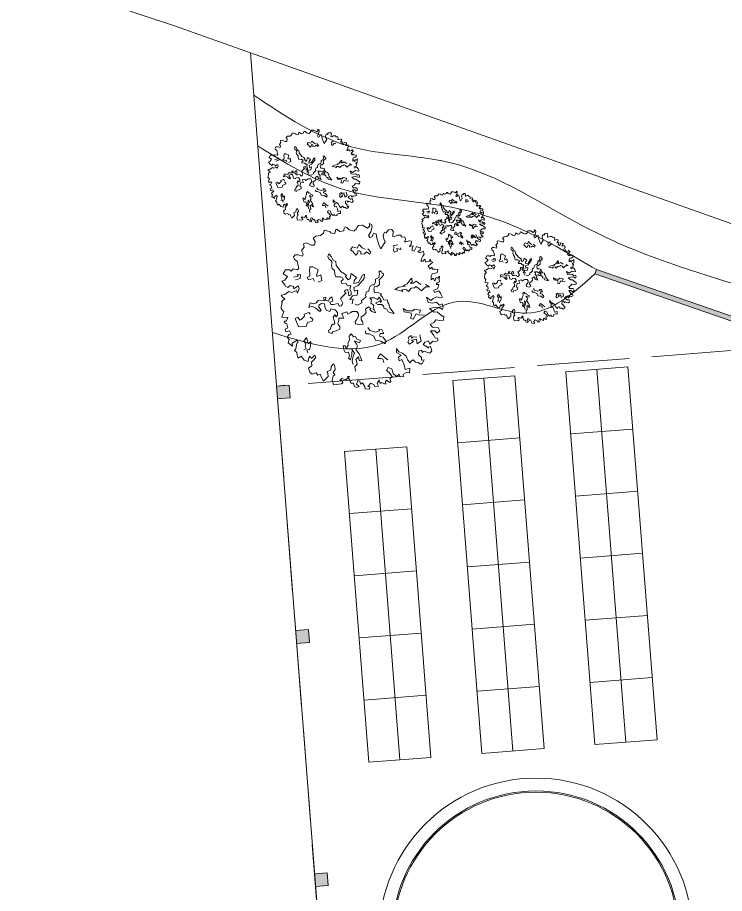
# Model space of a CAD drawing. Header units: metres. Extents: x -48 to 2360, y -1392 to 453.
# Drawn here: x 770.73 to 798.42, y 366.1 to 400.39 of the extents above; entities that cross this region are included whole.
import ezdxf

# ---------------------------------------------------------------- set-up
doc = ezdxf.new("R2010")
doc.units = ezdxf.units.M
doc.linetypes.add('ACAD_ISO02W100', pattern=[15, 12, -3])
doc.layers.get('0').update_dxf_attribs({"color": 200})
doc.layers.add('caminos', color=213, linetype='Continuous', lineweight=9, transparency=0.5)
doc.layers.add('JARDINERAS', color=93, linetype='Continuous', lineweight=5, transparency=0.4)
for name, color, linetype, lineweight in [('MURETE', 31, 'Continuous', 13), ('MUROS', 31, 'Continuous', 9), ('PECES', 121, 'Continuous', 9), ('proyecciones nuevas', 170, 'ACAD_ISO02W100', 13), ('trazo', 7, 'Continuous', 18)]:
    doc.layers.add(name, color=color, linetype=linetype, lineweight=lineweight)
doc.layers.add('Vegetación-h', color=7, linetype='Continuous', lineweight=5, true_color=0x5f7f00, transparency=0.5)

# ---------------------------------------------------------------- blocks, each defined once
blk = doc.blocks.new('arb29')
at = {"layer": 'Vegetación-h', "linetype": 'Continuous'}
for points in [[(1.833, -0.001), (1.929, -0.073), (1.976, -0.118), (2.022, -0.099), (2.061, -0.145), (2.008, -0.196), (1.95, -0.203), (1.91, -0.281), (1.857, -0.222), (1.793, -0.275), (1.774, -0.339), (1.91, -0.373), (1.878, -0.373), (1.942, -0.326), (2.001, -0.411), (1.976, -0.47), (1.905, -0.477), (1.846, -0.47), (1.812, -0.517), (1.78, -0.47), (1.727, -0.504), (1.748, -0.587), (1.833, -0.626), (1.852, -0.679), (1.905, -0.653), (1.897, -0.73), (1.865, -0.764), (1.799, -0.751), (1.74, -0.764), (1.676, -0.73), (1.644, -0.764), (1.636, -0.815), (1.565, -0.778), (1.5, -0.706), (1.402, -0.672), (1.317, -0.666), (1.245, -0.613), (1.277, -0.698), (1.389, -0.725), (1.349, -0.778), (1.389, -0.855), (1.434, -0.81), (1.525, -0.9), (1.578, -0.991), (1.663, -0.927), (1.695, -1.031), (1.631, -1.044), (1.565, -1.11), (1.597, -1.148), (1.525, -1.182), (1.487, -1.135), (1.447, -1.201), (1.357, -1.161), (1.291, -1.071), (1.206, -1.076), (1.192, -1.148), (1.264, -1.169), (1.37, -1.246), (1.323, -1.286), (1.362, -1.345), (1.349, -1.377), (1.264, -1.35), (1.259, -1.39), (1.277, -1.435), (1.232, -1.435), (1.179, -1.435), (1.155, -1.462), (1.109, -1.403), (1.096, -1.488), (1.141, -1.533), (1.07, -1.566), (1.043, -1.533), (0.958, -1.526), (0.919, -1.619), (0.966, -1.611), (0.977, -1.658), (0.881, -1.683), (0.854, -1.637), (0.783, -1.579), (0.75, -1.619), (0.716, -1.56), (0.665, -1.566), (0.665, -1.645), (0.737, -1.677), (0.698, -1.717), (0.639, -1.709), (0.599, -1.651), (0.541, -1.67), (0.495, -1.611), (0.424, -1.552), (0.463, -1.539), (0.41, -1.637), (0.32, -1.637), (0.293, -1.69), (0.339, -1.677), (0.371, -1.722), (0.352, -1.749), (0.189, -1.826), (0.131, -1.741), (0.123, -1.651), (0.144, -1.611), (0.091, -1.573), (0.11, -1.494), (0.085, -1.43), (0.038, -1.39), (0.006, -1.462), (0.025, -1.539), (-0.039, -1.592), (-0.013, -1.632), (0.014, -1.69), (-0.047, -1.826), (-0.111, -1.762), (-0.164, -1.704), (-0.209, -1.741), (-0.255, -1.704), (-0.332, -1.755), (-0.398, -1.736), (-0.451, -1.658), (-0.398, -1.586), (-0.43, -1.515), (-0.398, -1.435), (-0.379, -1.377), (-0.417, -1.345), (-0.462, -1.435), (-0.502, -1.396), (-0.523, -1.443), (-0.51, -1.526), (-0.6, -1.526), (-0.691, -1.462), (-0.744, -1.526), (-0.783, -1.467), (-0.808, -1.416), (-0.874, -1.39), (-0.855, -1.35), (-0.867, -1.265), (-0.874, -1.22), (-0.855, -1.201), (-0.893, -1.156), (-0.972, -1.254), (-0.946, -1.312), (-1.063, -1.278), (-1.063, -1.201), (-1.122, -1.169), (-1.103, -1.097), (-1.057, -1.076), (-1.116, -1.018), (-1.18, -1.063), (-1.188, -1.063), (-1.225, -1.012), (-1.174, -0.967), (-1.225, -0.887), (-1.265, -0.895), (-1.297, -0.855), (-1.259, -0.836), (-1.252, -0.751), (-1.377, -0.783), (-1.377, -0.719), (-1.377, -0.653), (-1.414, -0.64), (-1.454, -0.613), (-1.462, -0.581), (-1.48, -0.477), (-1.499, -0.464), (-1.486, -0.451), (-1.448, -0.379), (-1.52, -0.36), (-1.552, -0.334), (-1.48, -0.294), (-1.414, -0.196), (-1.35, -0.196), (-1.265, -0.124), (-1.22, -0.171), (-1.22, -0.065), (-1.265, -0.014), (-1.331, -0.105), (-1.356, -0.065), (-1.435, -0.065), (-1.462, -0.124), (-1.526, -0.112), (-1.552, -0.086), (-1.637, -0.033), (-1.579, 0.007), (-1.552, 0.103), (-1.664, 0.129), (-1.643, 0.233), (-1.558, 0.26), (-1.513, 0.247), (-1.486, 0.305), (-1.39, 0.318), (-1.377, 0.364), (-1.403, 0.403), (-1.462, 0.494), (-1.526, 0.515), (-1.565, 0.56), (-1.545, 0.613), (-1.486, 0.632), (-1.382, 0.638), (-1.39, 0.691), (-1.448, 0.749), (-1.414, 0.84), (-1.454, 0.906), (-1.395, 0.946), (-1.284, 0.933), (-1.212, 0.957), (-1.225, 1.037), (-1.292, 1.088), (-1.252, 1.154), (-1.154, 1.199), (-1.108, 1.271), (-1.122, 1.337), (-0.978, 1.35), (-0.972, 1.324), (-0.874, 1.343), (-0.874, 1.382), (-0.88, 1.433), (-0.861, 1.447), (-0.855, 1.447), (-0.783, 1.422), (-0.704, 1.467), (-0.712, 1.492), (-0.704, 1.558), (-0.664, 1.558), (-0.6, 1.526), (-0.483, 1.532), (-0.483, 1.552), (-0.451, 1.598), (-0.457, 1.63), (-0.438, 1.683), (-0.353, 1.721), (-0.228, 1.688), (-0.196, 1.76), (-0.228, 1.8), (-0.17, 1.8), (-0.143, 1.755), (-0.13, 1.636), (-0.151, 1.545), (-0.111, 1.513), (-0.071, 1.539), (-0.058, 1.63), (-0.007, 1.636), (0.038, 1.552), (0.157, 1.396), (0.203, 1.356), (0.24, 1.532), (0.189, 1.585), (0.15, 1.656), (0.157, 1.734), (0.195, 1.728)], [(0.195, 1.728), (0.227, 1.806), (0.293, 1.838), (0.346, 1.8), (0.346, 1.755), (0.359, 1.702), (0.392, 1.702), (0.45, 1.76), (0.528, 1.787), (0.541, 1.755), (0.573, 1.755), (0.613, 1.779), (0.652, 1.728), (0.645, 1.675), (0.671, 1.683), (0.743, 1.728), (0.788, 1.734), (0.801, 1.675), (0.783, 1.611), (0.854, 1.649), (0.86, 1.552), (0.913, 1.545), (0.926, 1.611), (0.926, 1.662), (0.998, 1.656), (1.017, 1.67), (1.03, 1.611), (0.998, 1.558), (1.049, 1.558), (1.102, 1.611), (1.141, 1.558), (1.128, 1.505), (1.128, 1.454), (1.121, 1.388), (1.168, 1.401), (1.192, 1.454), (1.24, 1.401), (1.298, 1.447), (1.317, 1.492), (1.336, 1.454), (1.381, 1.454), (1.349, 1.396), (1.317, 1.337), (1.376, 1.29), (1.402, 1.343), (1.421, 1.297), (1.48, 1.324), (1.538, 1.337), (1.551, 1.278), (1.506, 1.225), (1.453, 1.199), (1.453, 1.14), (1.48, 1.069), (1.506, 1.122), (1.559, 1.069), (1.559, 1.148), (1.61, 1.167), (1.623, 1.207), (1.644, 1.135), (1.663, 1.088), (1.623, 1.05), (1.617, 1.01), (1.668, 1.029), (1.676, 0.965), (1.676, 0.925), (1.636, 0.899), (1.604, 0.866), (1.636, 0.827), (1.676, 0.866), (1.716, 0.893), (1.78, 0.848), (1.838, 0.789), (1.812, 0.768), (1.708, 0.755), (1.655, 0.696), (1.617, 0.638), (1.506, 0.677), (1.578, 0.574), (1.676, 0.592), (1.748, 0.638), (1.833, 0.6), (1.878, 0.651), (1.923, 0.592), (1.923, 0.534), (1.846, 0.547), (1.767, 0.534), (1.65, 0.456), (1.767, 0.417), (1.833, 0.443), (1.969, 0.39), (2.001, 0.398), (2.022, 0.318), (1.95, 0.281), (1.865, 0.267), (1.838, 0.196), (1.78, 0.129), (1.846, 0.09), (1.969, 0.124), (2.022, 0.065), (1.982, -0.001), (1.918, 0.031), (1.833, -0.001)], [(0.528, 1.559), (0.437, 1.507), (0.469, 1.475), (0.469, 1.422), (0.508, 1.382), (0.561, 1.435), (0.535, 1.475), (0.619, 1.487), (0.6, 1.52)], [(-0.124, 1.233), (-0.195, 1.246), (-0.286, 1.291), (-0.3, 1.2), (-0.404, 1.194), (-0.424, 1.115), (-0.365, 1.096), (-0.281, 1.044), (-0.254, 1.089), (-0.261, 1.161), (-0.202, 1.155), (-0.182, 1.096), (-0.104, 1.135), (-0.078, 1.187), (0.007, 1.167), (0.013, 1.214), (-0.072, 1.259)], [(0.059, 0.013), (0.118, 0.013), (0.189, 0.091), (0.17, 0.137), (0.202, 0.189), (0.235, 0.248), (0.215, 0.28), (0.209, 0.352), (0.254, 0.384), (0.241, 0.436), (0.248, 0.502), (0.287, 0.541), (0.32, 0.554), (0.326, 0.626), (0.306, 0.685), (0.365, 0.744), (0.352, 0.815), (0.326, 0.861), (0.352, 0.894), (0.372, 0.887), (0.404, 0.848), (0.424, 0.867), (0.444, 0.822), (0.424, 0.769), (0.385, 0.697), (0.411, 0.652), (0.431, 0.6), (0.392, 0.535), (0.34, 0.522), (0.34, 0.463), (0.385, 0.391), (0.451, 0.418), (0.535, 0.418), (0.528, 0.384), (0.574, 0.359), (0.633, 0.313), (0.705, 0.332), (0.73, 0.286), (0.769, 0.254), (0.809, 0.189), (0.946, 0.104), (0.9, 0.091), (0.809, 0.091), (0.757, 0.137), (0.698, 0.13), (0.672, 0.175), (0.619, 0.202), (0.535, 0.17), (0.476, 0.182), (0.515, 0.215), (0.555, 0.261), (0.58, 0.234), (0.594, 0.268), (0.515, 0.332), (0.496, 0.274), (0.417, 0.286), (0.32, 0.254), (0.372, 0.215), (0.378, 0.157), (0.463, 0.118), (0.469, 0.046), (0.503, 0.032), (0.548, -0.02), (0.463, -0.02), (0.404, 0.007), (0.424, 0.026), (0.359, 0.052), (0.313, -0.02), (0.352, -0.079), (0.333, -0.144), (0.281, -0.209), (0.3, -0.274), (0.34, -0.294), (0.372, -0.346), (0.313, -0.385), (0.209, -0.392), (0.183, -0.346), (0.202, -0.306), (0.222, -0.215), (0.202, -0.163), (0.15, -0.124), (0.052, -0.163), (0.027, -0.19), (-0.02, -0.249), (-0.059, -0.209), (-0.15, -0.274), (-0.118, -0.313), (-0.072, -0.359), (-0.176, -0.399), (-0.163, -0.451), (-0.163, -0.515), (-0.137, -0.542), (-0.098, -0.555), (-0.078, -0.62), (-0.143, -0.678), (-0.209, -0.724), (-0.215, -0.771), (-0.286, -0.771), (-0.306, -0.718), (-0.274, -0.685), (-0.281, -0.62), (-0.267, -0.567), (-0.241, -0.562), (-0.229, -0.522), (-0.261, -0.476), (-0.306, -0.418), (-0.286, -0.353), (-0.248, -0.385), (-0.229, -0.346), (-0.248, -0.288), (-0.313, -0.249), (-0.411, -0.261), (-0.417, -0.326), (-0.502, -0.32), (-0.554, -0.249), (-0.58, -0.202), (-0.646, -0.215), (-0.691, -0.268), (-0.678, -0.313), (-0.606, -0.353), (-0.626, -0.392), (-0.73, -0.353), (-0.828, -0.34), (-0.88, -0.392), (-0.887, -0.281), (-0.808, -0.274), (-0.763, -0.242), (-0.737, -0.177), (-0.606, -0.138), (-0.646, -0.079), (-0.599, -0.052), (-0.587, -0.118), (-0.515, -0.118), (-0.515, -0.052), (-0.483, 0), (-0.424, -0.085), (-0.483, -0.124), (-0.443, -0.17), (-0.385, -0.15), (-0.3, -0.098), (-0.261, -0.144), (-0.215, -0.124), (-0.209, -0.085), (-0.202, -0.052), (-0.286, 0.026), (-0.261, 0.078), (-0.209, 0.182), (-0.254, 0.195), (-0.241, 0.241), (-0.202, 0.268), (-0.156, 0.202), (-0.13, 0.143), (-0.091, 0.182), (-0.111, 0.234), (-0.156, 0.286), (-0.163, 0.372), (-0.229, 0.345), (-0.274, 0.384), (-0.378, 0.352), (-0.397, 0.391), (-0.365, 0.443), (-0.385, 0.47), (-0.443, 0.483), (-0.542, 0.443), (-0.58, 0.495), (-0.613, 0.567), (-0.672, 0.593), (-0.717, 0.658), (-0.717, 0.717), (-0.75, 0.75), (-0.815, 0.769), (-0.855, 0.815), (-0.848, 0.874), (-0.776, 0.835), (-0.717, 0.776), (-0.652, 0.763), (-0.613, 0.685), (-0.463, 0.587), (-0.378, 0.574), (-0.326, 0.547), (-0.339, 0.522), (-0.261, 0.47), (-0.229, 0.515), (-0.241, 0.626), (-0.104, 0.581), (-0.13, 0.495), (-0.118, 0.436), (-0.026, 0.489), (0.007, 0.672), (0.039, 0.704), (0.065, 0.613), (-0.007, 0.424), (-0.084, 0.352), (-0.046, 0.28), (0.02, 0.326), (0.039, 0.215), (-0.052, 0.17), (-0.084, 0.071), (-0.013, 0.104), (-0.007, 0.039), (0, 0)], [(1.291, 0.901), (1.174, 0.933), (1.122, 0.867), (1.063, 0.848), (1.089, 0.894), (1.057, 0.965), (1.037, 0.919), (1.004, 0.815), (0.939, 0.756), (0.985, 0.75), (0.855, 0.685), (0.782, 0.606), (0.861, 0.613), (0.966, 0.62), (0.932, 0.652), (1.024, 0.692), (1.082, 0.665), (1.122, 0.75), (1.187, 0.783), (1.206, 0.822), (1.272, 0.808), (1.35, 0.769), (1.376, 0.815), (1.415, 0.887), (1.494, 0.913), (1.39, 0.933)], [(-0.87, 0.204), (-0.804, 0.27), (-0.87, 0.379), (-0.935, 0.314), (-0.956, 0.336), (-0.956, 0.467), (-1.089, 0.488), (-1.154, 0.467), (-1.132, 0.379), (-1.11, 0.336), (-1.089, 0.27), (-1.132, 0.226), (-1.089, 0.183), (-1.001, 0.248), (-0.956, 0.204)], [(-1.422, 0.137), (-1.331, 0.189), (-1.363, 0.215), (-1.291, 0.234), (-1.272, 0.157), (-1.363, 0.091)], [(1.472, 0.291), (1.472, 0.357), (1.341, 0.336), (1.319, 0.291), (1.188, 0.248), (1.1, 0.27), (1.144, 0.204), (1.297, 0.226), (1.319, 0.183), (1.319, 0.117), (1.384, 0.117), (1.407, 0.248), (1.494, 0.248), (1.582, 0.291)], [(1.585, -0.229), (1.513, -0.249), (1.487, -0.288), (1.461, -0.235), (1.408, -0.301), (1.447, -0.333), (1.435, -0.399), (1.487, -0.431), (1.553, -0.346), (1.501, -0.333), (1.598, -0.274), (1.644, -0.365), (1.709, -0.281), (1.637, -0.163)], [(0.496, -0.385), (0.555, -0.431), (0.685, -0.424), (0.764, -0.365), (0.737, -0.34), (0.802, -0.32), (0.874, -0.392), (0.796, -0.418), (0.802, -0.483), (0.887, -0.476), (0.978, -0.542), (0.978, -0.601), (0.868, -0.574), (0.744, -0.594), (0.685, -0.522), (0.567, -0.503), (0.496, -0.529), (0.469, -0.47)], [(-0.804, -0.519), (-0.848, -0.496), (-0.935, -0.562), (-0.913, -0.605), (-0.956, -0.693), (-0.979, -0.715), (-1.044, -0.671), (-1.089, -0.715), (-0.956, -0.869), (-0.804, -0.803), (-0.804, -0.715), (-0.717, -0.65), (-0.717, -0.605), (-0.782, -0.584)], [(0.548, -1.384), (0.508, -1.298), (0.535, -1.234), (0.503, -1.168), (0.476, -1.136), (0.515, -1.064), (0.555, -1.136), (0.607, -1.123), (0.567, -1.064), (0.503, -0.992), (0.398, -0.927), (0.411, -0.848), (0.378, -0.809), (0.313, -0.757), (0.431, -0.764), (0.437, -0.705), (0.34, -0.698), (0.3, -0.66), (0.261, -0.678), (0.195, -0.633), (0.17, -0.698), (0.202, -0.776), (0.189, -0.855), (0.209, -0.894), (0.195, -0.973), (0.15, -0.927), (0.111, -0.946), (0.15, -1.012), (0.202, -1.07), (0.267, -1.037), (0.313, -1.109), (0.313, -1.161), (0.365, -1.181), (0.352, -1.064), (0.326, -0.953), (0.398, -1.012), (0.392, -1.089), (0.411, -1.2), (0.456, -1.259)], [(1.144, -0.912), (1.078, -0.89), (0.947, -0.846), (0.926, -0.912), (0.926, -0.956), (0.991, -0.934), (1.034, -0.934), (1.078, -1)], [(-0.685, -1.311), (-0.646, -1.266), (-0.678, -1.227), (-0.685, -1.161), (-0.744, -1.129), (-0.717, -1.037), (-0.665, -1.103), (-0.633, -1.155), (-0.599, -1.089), (-0.567, -1.188), (-0.567, -1.259), (-0.619, -1.286), (-0.574, -1.345)]]:
    blk.add_lwpolyline(points, dxfattribs=at)

msp = doc.modelspace()

# ---------------------------------------------------------------- hatches: boundary and pattern name
at = {"layer": 'MUROS', "ltscale": 7, "transparency": 33554687}
h = msp.add_hatch(color=256, dxfattribs=at)
h.dxf.hatch_style = 1
h.paths.add_polyline_path([(828.237, 356.235), (822.753, 358.124), (822.704, 357.983), (828.046, 356.142), (827.932, 355.811), (828.074, 355.763)])
h.paths.add_polyline_path([(821.617, 358.357), (821.759, 358.308), (821.808, 358.45), (817.884, 359.802), (816.744, 356.493), (816.886, 356.444), (817.977, 359.611), (821.475, 358.406), (820.384, 355.239), (820.526, 355.19)])
h.paths.add_polyline_path([(821.38, 353.679), (820.151, 354.102), (820.2, 354.244), (820.058, 354.293), (820.009, 354.151), (816.511, 355.356), (816.56, 355.498), (816.418, 355.547), (816.321, 355.263), (821.332, 353.537)])
h.paths.add_polyline_path([(820.192, 350.228), (815.322, 351.905), (815.518, 352.473), (815.376, 352.522), (815.132, 351.812), (820.143, 350.086)])
h.paths.add_polyline_path([(825.778, 349.097), (825.636, 349.146), (825.392, 348.437), (822.083, 349.577), (822.034, 349.435), (825.485, 348.246)])
h.paths.add_polyline_path([(826.592, 351.461), (826.45, 351.509), (826.287, 351.037), (826.429, 350.988)])
h.paths.add_polyline_path([(824.592, 345.655), (820.196, 347.17), (820.147, 347.028), (824.402, 345.562), (824.544, 345.515)])
h.paths.add_polyline_path([(819.25, 347.496), (814.239, 349.222), (813.959, 348.409), (814.101, 348.36), (814.332, 349.031), (819.201, 347.354)])
h.paths.add_polyline_path([(818.596, 345.595), (813.726, 347.273), (813.775, 347.414), (813.633, 347.463), (813.536, 347.18), (818.547, 345.453)])
h.paths.add_polyline_path([(817.407, 342.144), (812.538, 343.822), (812.733, 344.389), (812.591, 344.438), (812.347, 343.729), (817.358, 342.002)])
h.paths.add_polyline_path([(822.993, 341.013), (822.851, 341.062), (822.607, 340.353), (819.298, 341.493), (819.249, 341.351), (822.7, 340.162)])
h.paths.add_polyline_path([(823.368, 342.1), (823.226, 342.149), (823.177, 342.007), (823.319, 341.959)])
h.paths.add_polyline_path([(846.492, 366.755), (841.292, 368.546), (841.244, 368.404), (846.444, 366.613)])
h.paths.add_polyline_path([(867.72, 364.924), (857.32, 368.507), (857.26, 368.334), (867.484, 364.812), (867.661, 364.752)])
h.paths.add_polyline_path([(856.847, 368.67), (855.429, 369.159), (855.369, 368.985), (856.787, 368.497)])
h.paths.add_polyline_path([(870.556, 363.947), (868.193, 364.762), (868.133, 364.588), (870.497, 363.774)])
h.paths.add_polyline_path([(881.449, 354.436), (881.307, 354.485), (878.671, 346.833), (878.813, 346.785)])
h.paths.add_polyline_path([(883.83, 345.046), (883.682, 345.07), (881.475, 331.426, -0.006774), (881.627, 331.429)])
h.paths.add_polyline_path([(799.15, 388.546), (793.402, 390.526), (793.342, 390.353), (799.091, 388.372)])
h.paths.add_polyline_path([(803.918, 379.671), (803.912, 379.75), (802.367, 379.63), (802.373, 379.55)])
h.paths.add_polyline_path([(803.834, 380.747), (803.828, 380.827), (802.283, 380.707), (802.289, 380.627)])
h.paths.add_polyline_path([(803.75, 381.824), (803.744, 381.904), (802.199, 381.783), (802.205, 381.704)])
h.paths.add_polyline_path([(803.666, 382.901), (803.66, 382.981), (802.115, 382.86), (802.121, 382.78)])
h.paths.add_polyline_path([(806.043, 382.003), (806.037, 382.083), (804.492, 381.962), (804.498, 381.882)])
h.paths.add_polyline_path([(805.959, 383.08), (805.953, 383.159), (804.408, 383.039), (804.414, 382.959)])
h = msp.add_hatch(color=256, dxfattribs=at)
h.dxf.hatch_style = 1
h.paths.add_polyline_path([(809.786, 369.204), (809.637, 369.192), (809.652, 368.993), (809.802, 369.005)])
h.paths.add_polyline_path([(809.637, 369.192), (809.587, 369.188), (809.603, 368.989), (809.652, 368.993)])
h.paths.add_polyline_path([(800.841, 368.506), (800.641, 368.491), (800.657, 368.291), (800.856, 368.307)])
h.paths.add_polyline_path([(800.657, 368.291), (800.158, 368.252), (800.197, 367.754), (800.696, 367.793)])
h.paths.add_polyline_path([(799.914, 377.814), (799.416, 377.775), (799.454, 377.277), (799.953, 377.316)])
h.paths.add_polyline_path([(799.167, 387.393), (798.668, 387.354), (798.707, 386.856), (799.206, 386.895)])
h.paths.add_polyline_path([(781.375, 386.005), (780.877, 385.966), (780.916, 385.468), (781.414, 385.507)])
h.paths.add_polyline_path([(782.123, 376.427), (781.624, 376.388), (781.663, 375.889), (782.161, 375.928)])
h.paths.add_polyline_path([(782.865, 366.904), (782.367, 366.865), (782.406, 366.366), (782.904, 366.405)])
h.paths.add_polyline_path([(801.66, 355.434), (801.161, 355.395), (801.2, 354.896), (801.699, 354.935)])
h.paths.add_polyline_path([(783.868, 354.046), (783.37, 354.007), (783.409, 353.509), (783.907, 353.547)])

# ---------------------------------------------------------------- linework, layer by layer
at = {"layer": 'caminos', "ltscale": 7, "transparency": 33554559}
msp.add_spline([(783.428, 353.266), (789.679, 355.619), (795.449, 358.299), (799.607, 361.846), (801.986, 364.202), (805.382, 366.694)], degree=3, dxfattribs=at)
at = {"layer": 'JARDINERAS', "transparency": 33554585}
for p, q in [((793.424, 386.619), (794.562, 372.023)), ((794.64, 386.714), (795.779, 372.118)), ((788.997, 386.273), (790.136, 371.678)), ((790.214, 386.368), (791.352, 371.773)), ((794.83, 384.281), (792.397, 384.091)), ((790.403, 383.936), (787.971, 383.746)), ((785.977, 383.59), (783.544, 383.401)), ((784.76, 383.495), (785.709, 371.332)), ((785.977, 383.59), (786.925, 371.427)), ((795.02, 381.848), (792.587, 381.659)), ((790.593, 381.503), (788.16, 381.313)), ((786.166, 381.158), (783.734, 380.968)), ((795.209, 379.416), (792.777, 379.226)), ((790.783, 379.07), (788.35, 378.881)), ((786.356, 378.725), (783.924, 378.535)), ((795.399, 376.983), (792.966, 376.793)), ((790.972, 376.638), (788.54, 376.448)), ((786.546, 376.293), (784.113, 376.103)), ((795.589, 374.55), (793.156, 374.361)), ((791.162, 374.205), (788.73, 374.015)), ((786.736, 373.86), (784.303, 373.67))]:
    msp.add_line(p, q, dxfattribs=at)
for points in [[(792.207, 386.524), (794.64, 386.714)], [(795.779, 372.118), (793.346, 371.928), (792.207, 386.524)], [(787.781, 386.178), (790.214, 386.368)], [(791.352, 371.773), (788.919, 371.583), (787.781, 386.178)], [(786.925, 371.427), (784.493, 371.238), (783.544, 383.401)]]:
    msp.add_lwpolyline(points, dxfattribs=at)
at = {"layer": 'JARDINERAS', "ltscale": 7, "transparency": 33554687}
msp.add_circle((791.036, 364.481), 6.132, dxfattribs=at)
at = {"layer": 'JARDINERAS', "transparency": 33554585}
for points in [[(779.989, 397.35), (783.805, 395.331), (787.591, 394.731), (793.205, 392.061), (796.65, 390.646), (802.531, 388.851), (817.61, 383.14), (826.335, 380.135), (835.101, 376.161)], [(780.713, 388.062), (785.169, 387.711), (788.002, 389.277), (790.662, 388.818), (793.342, 390.353)]]:
    msp.add_spline(points, degree=3, dxfattribs=at)
at = {"layer": 'JARDINERAS', "ltscale": 7, "transparency": 33554585}
msp.add_spline([(780.144, 395.365), (783.369, 393.703), (788.017, 392.907), (790.828, 391.939), (793.402, 390.526)], degree=3, dxfattribs=at)
at = {"layer": 'MURETE', "ltscale": 7, "transparency": 33554687}
for points in [[(793.402, 390.526), (793.342, 390.353)], [(799.091, 388.372), (793.342, 390.353)], [(793.402, 390.526), (799.15, 388.546)]]:
    msp.add_lwpolyline(points, dxfattribs=at)
at = {"layer": 'MUROS', "transparency": 33554687}
for points in [[(780.916, 385.468), (781.414, 385.507), (781.375, 386.005), (780.877, 385.966)], [(781.663, 375.889), (782.161, 375.928), (782.123, 376.427), (781.624, 376.388)], [(782.406, 366.366), (782.904, 366.405), (782.865, 366.904), (782.367, 366.865)]]:
    msp.add_lwpolyline(points, dxfattribs=at)
at = {"layer": 'PECES', "ltscale": 7, "transparency": 33554687}
for radius in [5.632, 5.582]:
    msp.add_circle((791.036, 364.481), radius, dxfattribs=at)
at = {"layer": 'proyecciones nuevas', "ltscale": 0.3, "transparency": 33554559}
msp.add_lwpolyline([(799.167, 387.393), (780.877, 385.966), (783.409, 353.509), (783.907, 353.547), (801.699, 354.935), (800.657, 368.291), (799.953, 377.316), (799.389, 384.552)], close=True, dxfattribs=at)
at = {"layer": 'trazo', "transparency": 33554559}
for points in [[(881.267, 318.158), (881.63, 319.65), (887.876, 361.616), (831.672, 380.608), (776.88, 400.069), (745.812, 410.32), (728.948, 415.271), (700.916, 425.427), (679.855, 432.029), (639.055, 445.528), (615.732, 452.518)], [(783.428, 353.266), (779.859, 399.011)]]:
    msp.add_lwpolyline(points, dxfattribs=at)

# ---------------------------------------------------------------- block references
at = {"transparency": 33554687, "rotation": 340.9917685399533}
for p in [(782.114, 394.244), (790.594, 390.305)]:
    msp.add_blockref('arb29', p, dxfattribs=at)
for p, xscale, yscale, zscale in [((787.651, 392.37), 0.6905351496629697, 0.6905351496629697, 0.6905351496629697), ((783.844, 389.182), 1.770870424509718, 1.770870424509718, 1.770870424509718)]:
    msp.add_blockref('arb29', p, dxfattribs=dict(at, xscale=xscale, yscale=yscale, zscale=zscale))

doc.saveas('drawing.dxf')
